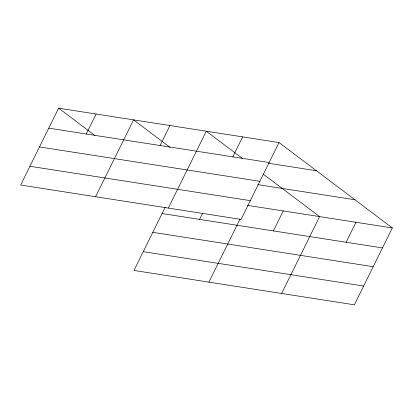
<?xml version="1.0" encoding="UTF-8"?>
<svg xmlns="http://www.w3.org/2000/svg" width="413" height="413" viewBox="0 0 413 413"><rect width="100%" height="100%" fill="white"/><g stroke="black" fill="none" stroke-linecap="round" stroke-linejoin="round"><path stroke-width="0.62" d="M279.028 142.557L58.636 108.185L20.65 185.045L241.042 219.417L279.028 142.557L392.35 227.955L354.364 304.815L133.972 270.443L165.19 207.28M86.234 134.003L96.105 114.029M95.584 196.733L133.569 119.873L169.939 147.281M160.063 145.515L169.934 125.542M168.313 208.075L206.299 131.215L242.668 158.623M199.556 219.396L202.654 213.123M232.793 156.857L242.663 136.889M208.906 282.131L240.123 218.962M273.385 230.913L283.256 210.94M281.635 293.473L319.621 216.613L263.215 174.105M346.115 242.255L355.985 222.282M48.765 128.159L269.157 162.531M268.775 163.305L316.425 170.739M39.488 146.93L259.88 181.302M257.774 184.616L354.953 199.773M29.927 166.274L250.319 200.646M247.516 205.369L392.35 227.955M162.087 213.552L382.479 247.924M152.81 232.328L373.202 266.7M143.249 251.667L363.641 286.039M58.636 108.185L95.005 135.593"/></g></svg>
